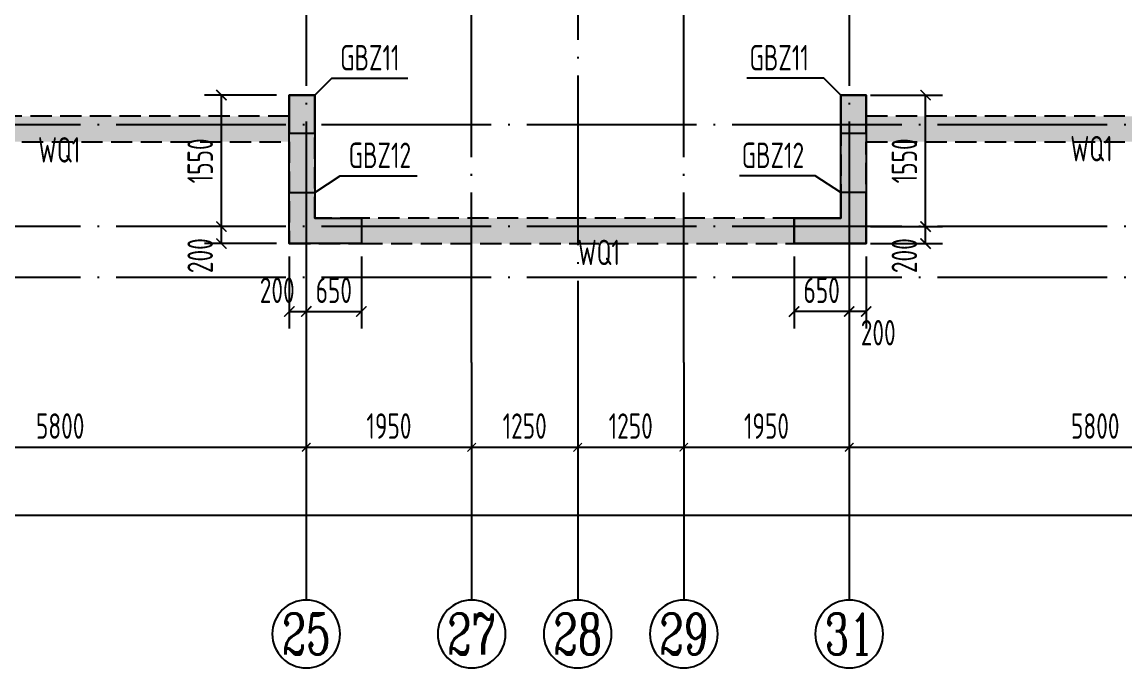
# Model space of a CAD drawing. Extents: x -668857 to 154266, y -275694 to 291306.
# Drawn here: x -308792 to -295792, y 198845 to 206455 of the extents above; entities that cross this region are included whole.
import ezdxf
from ezdxf.enums import TextEntityAlignment as Align

# ---------------------------------------------------------------- set-up
doc = ezdxf.new("R2010")
doc.units = 0
doc.header["$LTSCALE"] = 1000
doc.linetypes.add('DASH', pattern=[0.35, 0.25, -0.1])
doc.linetypes.add('DOTE', pattern=[2.42, 2, -0.2, 0.02, -0.2])
doc.layers.get('0').update_dxf_attribs({"linetype": 'CONTINUOUS'})
doc.layers.get('DEFPOINTS').update_dxf_attribs({"linetype": 'CONTINUOUS'})
for name, color, linetype in [('A-AXIS', 1, 'CONTINUOUS'), ('A-DOTE', 10, 'DOTE'), ('AXIS_NUM', 7, 'CONTINUOUS'), ('COLU_DE_TEXT', 7, 'CONTINUOUS'), ('LABEL', 1, 'CONTINUOUS'), ('S-Q墙填充', 252, 'CONTINUOUS'), ('S-Q墙实线', 6, 'CONTINUOUS'), ('S-Q墙标注', 3, 'CONTINUOUS'), ('S-Q墙虚线', 6, 'DASH'), ('S-X详图填充', 252, 'CONTINUOUS'), ('S-X详图实线', 4, 'CONTINUOUS'), ('S-Y一般标注', 3, 'CONTINUOUS')]:
    doc.layers.add(name, color=color, linetype=linetype)
doc.styles.add('TSSD_Axis', font='complex.shx', dxfattribs={"width": 0.7, "bigfont": 'hztxt.shx'})
doc.styles.add('TSSD_DIMENSION', font='Tssdeng.shx', dxfattribs={"width": 0.7, "bigfont": 'tssdchn.shx'})
doc.styles.add('TSSD_REIN', font='tssdeng.shx', dxfattribs={"width": 0.7, "height": 300, "bigfont": 'tssdchn.shx'})
doc.styles.add('结构文字', font='zstxt.shx', dxfattribs={"width": 0.7, "bigfont": 'zshz.shx'})
doc.dimstyles.new('STRUCK', dxfattribs={"dimtxt": 400, "dimasz": 121, "dimexe": 200, "dimexo": 150, "dimgap": 115, "dimtad": 1, "dimdec": 0, "dimdsep": 46, "dimtxsty": '结构文字', "dimblk": 'ARCHTICK', "dimcen": 400, "dimclrd": 3, "dimclre": 3, "dimclrt": 7, "dimadec": 0, "dimazin": 0, "dimtfac": 1, "dimtdec": 0, "dimtix": 1, "dimtmove": 2, "dimatfit": 3, "dimldrblk": '_DIMX', "dimfxl": 0, "dimtolj": 1, "dimtzin": 0, "dimarcsym": 0})
doc.dimstyles.new('TSSD_100_100', dxfattribs={"dimtxt": 300, "dimasz": 100, "dimexe": 100, "dimexo": 250, "dimgap": 100, "dimtad": 1, "dimdec": 0, "dimzin": 0, "dimdsep": 46, "dimtxsty": 'TSSD_DIMENSION', "dimblk": 'ARCHTICK', "dimcen": 0, "dimdle": 100, "dimclrt": 7, "dimadec": 0, "dimazin": 0, "dimtfac": 1, "dimtdec": 0, "dimtix": 1, "dimtmove": 2, "dimatfit": 3, "dimldrblk": 'ARCHTICK', "dimfxl": 0, "dimtolj": 1, "dimtzin": 0, "dimarcsym": 0})

# ---------------------------------------------------------------- blocks, each defined once
blk = doc.blocks.new('_ArchTick')
at = {"color": 0, "linetype": 'ByBlock', "const_width": 0.15}
blk.add_lwpolyline([(-0.5, -0.5), (0.5, 0.5)], dxfattribs=at)
blk = doc.blocks.new('*D123')
at = {"layer": 'DEFPOINTS', "color": 0}
for p in [(33100, 3600), (38900, 3600), (38900, 2600)]:
    blk.add_point(p, dxfattribs=at)
at = {"layer": 'S-Y一般标注', "color": 0, "lineweight": -2}
for p, q in [((33100, 3350), (33100, 2500)), ((38900, 3350), (38900, 2500)), ((33000, 2600), (39000, 2600))]:
    blk.add_line(p, q, dxfattribs=at)
at = {"layer": 'S-Y一般标注', "color": 0, "lineweight": -2, "xscale": 100, "yscale": 100, "zscale": 100, "rotation": 180}
blk.add_blockref('_ArchTick', (33100, 2600), dxfattribs=at)
at = {"layer": 'S-Y一般标注', "color": 0, "lineweight": -2, "xscale": 100, "yscale": 100, "zscale": 100}
blk.add_blockref('_ArchTick', (38900, 2600), dxfattribs=at)
at = {"layer": 'S-Y一般标注', "color": 7, "insert": (36000, 2850), "char_height": 300, "attachment_point": 5, "style": 'TSSD_DIMENSION'}
blk.add_mtext('\\A1;5800', dxfattribs=at)
blk = doc.blocks.new('ts_axno')
at = {"color": 0, "linetype": 'ByBlock', "lineweight": -2}
blk.add_circle((0, 0), 0.5, dxfattribs=at)
at = {"color": 0, "linetype": 'ByBlock', "lineweight": -2, "style": 'TSSD_Axis', "width": 0.7}
blk.add_attdef('A', text='', height=0.6, dxfattribs=at).set_placement((0, 0), align=Align.MIDDLE_CENTER)
blk = doc.blocks.new('*D124')
at = {"layer": 'DEFPOINTS', "color": 0}
for p in [(43350, 3600), (45300, 3600), (45300, 2600)]:
    blk.add_point(p, dxfattribs=at)
at = {"layer": 'S-Y一般标注', "color": 0, "lineweight": -2}
for p, q in [((43350, 3350), (43350, 2500)), ((45300, 3350), (45300, 2500)), ((43250, 2600), (45400, 2600))]:
    blk.add_line(p, q, dxfattribs=at)
at = {"layer": 'S-Y一般标注', "color": 0, "lineweight": -2, "xscale": 100, "yscale": 100, "zscale": 100, "rotation": 180}
blk.add_blockref('_ArchTick', (43350, 2600), dxfattribs=at)
at = {"layer": 'S-Y一般标注', "color": 0, "lineweight": -2, "xscale": 100, "yscale": 100, "zscale": 100}
blk.add_blockref('_ArchTick', (45300, 2600), dxfattribs=at)
at = {"layer": 'S-Y一般标注', "color": 7, "insert": (44325, 2850), "char_height": 300, "attachment_point": 5, "style": 'TSSD_DIMENSION'}
blk.add_mtext('\\A1;1950', dxfattribs=at)
blk = doc.blocks.new('*D125')
at = {"layer": 'DEFPOINTS', "color": 0}
for p in [(45300, 3600), (51100, 3600), (51100, 2600)]:
    blk.add_point(p, dxfattribs=at)
at = {"layer": 'S-Y一般标注', "color": 0, "lineweight": -2}
for p, q in [((45300, 3350), (45300, 2500)), ((51100, 3350), (51100, 2500)), ((45200, 2600), (51200, 2600))]:
    blk.add_line(p, q, dxfattribs=at)
at = {"layer": 'S-Y一般标注', "color": 0, "lineweight": -2, "xscale": 100, "yscale": 100, "zscale": 100, "rotation": 180}
blk.add_blockref('_ArchTick', (45300, 2600), dxfattribs=at)
at = {"layer": 'S-Y一般标注', "color": 0, "lineweight": -2, "xscale": 100, "yscale": 100, "zscale": 100}
blk.add_blockref('_ArchTick', (51100, 2600), dxfattribs=at)
at = {"layer": 'S-Y一般标注', "color": 7, "insert": (48200, 2850), "char_height": 300, "attachment_point": 5, "style": 'TSSD_DIMENSION'}
blk.add_mtext('\\A1;5800', dxfattribs=at)
blk = doc.blocks.new('*D128')
at = {"layer": 'DEFPOINTS', "color": 0}
for p in [(4600, 3600), (54600, 3600), (54600, 1800)]:
    blk.add_point(p, dxfattribs=at)
at = {"layer": 'S-Y一般标注', "color": 0, "lineweight": -2}
for p, q in [((4600, 3350), (4600, 1700)), ((54600, 3350), (54600, 1700)), ((4500, 1800), (54700, 1800))]:
    blk.add_line(p, q, dxfattribs=at)
at = {"layer": 'S-Y一般标注', "color": 0, "lineweight": -2, "xscale": 100, "yscale": 100, "zscale": 100, "rotation": 180}
blk.add_blockref('_ArchTick', (4600, 1800), dxfattribs=at)
at = {"layer": 'S-Y一般标注', "color": 0, "lineweight": -2, "xscale": 100, "yscale": 100, "zscale": 100}
blk.add_blockref('_ArchTick', (54600, 1800), dxfattribs=at)
at = {"layer": 'S-Y一般标注', "color": 7, "insert": (29600, 2050), "char_height": 300, "attachment_point": 5, "style": 'TSSD_DIMENSION'}
blk.add_mtext('\\A1;50000', dxfattribs=at)
blk = doc.blocks.new('*D132')
at = {"layer": 'DEFPOINTS', "color": 0}
for p in [(38900, 3600), (40850, 3600), (40850, 2600)]:
    blk.add_point(p, dxfattribs=at)
at = {"layer": 'S-Y一般标注', "color": 0, "lineweight": -2}
for p, q in [((38900, 3350), (38900, 2500)), ((40850, 3350), (40850, 2500)), ((38800, 2600), (40950, 2600))]:
    blk.add_line(p, q, dxfattribs=at)
at = {"layer": 'S-Y一般标注', "color": 0, "lineweight": -2, "xscale": 100, "yscale": 100, "zscale": 100, "rotation": 180}
blk.add_blockref('_ArchTick', (38900, 2600), dxfattribs=at)
at = {"layer": 'S-Y一般标注', "color": 0, "lineweight": -2, "xscale": 100, "yscale": 100, "zscale": 100}
blk.add_blockref('_ArchTick', (40850, 2600), dxfattribs=at)
at = {"layer": 'S-Y一般标注', "color": 7, "insert": (39875, 2850), "char_height": 300, "attachment_point": 5, "style": 'TSSD_DIMENSION'}
blk.add_mtext('\\A1;1950', dxfattribs=at)
blk = doc.blocks.new('*D149')
at = {"layer": 'DEFPOINTS', "color": 0}
for p in [(40850, 3600), (42100, 3600), (42100, 2600)]:
    blk.add_point(p, dxfattribs=at)
at = {"layer": 'S-Y一般标注', "color": 0, "lineweight": -2}
for p, q in [((40850, 3350), (40850, 2500)), ((42100, 3350), (42100, 2500)), ((40750, 2600), (42200, 2600))]:
    blk.add_line(p, q, dxfattribs=at)
at = {"layer": 'S-Y一般标注', "color": 0, "lineweight": -2, "xscale": 100, "yscale": 100, "zscale": 100, "rotation": 180}
blk.add_blockref('_ArchTick', (40850, 2600), dxfattribs=at)
at = {"layer": 'S-Y一般标注', "color": 0, "lineweight": -2, "xscale": 100, "yscale": 100, "zscale": 100}
blk.add_blockref('_ArchTick', (42100, 2600), dxfattribs=at)
at = {"layer": 'S-Y一般标注', "color": 7, "insert": (41475, 2850), "char_height": 300, "attachment_point": 5, "style": 'TSSD_DIMENSION'}
blk.add_mtext('\\A1;1250', dxfattribs=at)
blk = doc.blocks.new('*D150')
at = {"layer": 'DEFPOINTS', "color": 0}
for p in [(42100, 3600), (43350, 3600), (43350, 2600)]:
    blk.add_point(p, dxfattribs=at)
at = {"layer": 'S-Y一般标注', "color": 0, "lineweight": -2}
for p, q in [((42100, 3350), (42100, 2500)), ((43350, 3350), (43350, 2500)), ((42000, 2600), (43450, 2600))]:
    blk.add_line(p, q, dxfattribs=at)
at = {"layer": 'S-Y一般标注', "color": 0, "lineweight": -2, "xscale": 100, "yscale": 100, "zscale": 100, "rotation": 180}
blk.add_blockref('_ArchTick', (42100, 2600), dxfattribs=at)
at = {"layer": 'S-Y一般标注', "color": 0, "lineweight": -2, "xscale": 100, "yscale": 100, "zscale": 100}
blk.add_blockref('_ArchTick', (43350, 2600), dxfattribs=at)
at = {"layer": 'S-Y一般标注', "color": 7, "insert": (42725, 2850), "char_height": 300, "attachment_point": 5, "style": 'TSSD_DIMENSION'}
blk.add_mtext('\\A1;1250', dxfattribs=at)
blk = doc.blocks.new('*D616')
at = {"layer": 'DEFPOINTS', "color": 0}
for p in [(-298942, 204045), (-298142, 204045), (-298942, 203845)]:
    blk.add_point(p, dxfattribs=at)
at = {"layer": 'S-Q墙标注', "color": 3, "lineweight": -2}
for p, q in [((-298792, 204045), (-297942, 204045)), ((-298142, 203845), (-298142, 204045)), ((-298792, 203845), (-297942, 203845))]:
    blk.add_line(p, q, dxfattribs=at)
at = {"layer": 'S-Q墙标注', "color": 3, "lineweight": -2, "xscale": 121, "yscale": 121, "zscale": 121}
for p, rotation in [((-298142, 204045), 90), ((-298142, 203845), 270)]:
    blk.add_blockref('_ArchTick', p, dxfattribs=dict(at, rotation=rotation))
at = {"layer": 'S-Q墙标注', "color": 7, "insert": (-298392, 203703), "char_height": 300, "attachment_point": 5, "rotation": 90, "style": 'TSSD_REIN'}
blk.add_mtext('\\A1;200', dxfattribs=at)
blk = doc.blocks.new('_DIMX')
blk.add_line((-150, 0), (150, 0))
at = {"const_width": 50}
blk.add_lwpolyline([(-70, -70), (70, 70)], dxfattribs=at)
blk = doc.blocks.new('*D617')
at = {"layer": 'DEFPOINTS', "color": 0}
for p in [(-298942, 205595), (-298142, 205595), (-298942, 204045)]:
    blk.add_point(p, dxfattribs=at)
at = {"layer": 'S-Q墙标注', "color": 3, "lineweight": -2}
for p, q in [((-298792, 205595), (-297942, 205595)), ((-298142, 204045), (-298142, 205595)), ((-298792, 204045), (-297942, 204045))]:
    blk.add_line(p, q, dxfattribs=at)
at = {"layer": 'S-Q墙标注', "color": 3, "lineweight": -2, "xscale": 121, "yscale": 121, "zscale": 121}
for p, rotation in [((-298142, 205595), 90), ((-298142, 204045), 270)]:
    blk.add_blockref('_ArchTick', p, dxfattribs=dict(at, rotation=rotation))
at = {"layer": 'S-Q墙标注', "color": 7, "insert": (-298392, 204820), "char_height": 300, "attachment_point": 5, "rotation": 90, "style": 'TSSD_REIN'}
blk.add_mtext('\\A1;1550', dxfattribs=at)
blk = doc.blocks.new('*D618')
at = {"layer": 'DEFPOINTS', "color": 0}
for p in [(-299042, 203845), (-298842, 203845), (-299042, 203045)]:
    blk.add_point(p, dxfattribs=at)
at = {"layer": 'S-Q墙标注', "color": 3, "lineweight": -2}
for p, q in [((-299042, 203695), (-299042, 202845)), ((-298842, 203695), (-298842, 202845)), ((-298842, 203045), (-299042, 203045))]:
    blk.add_line(p, q, dxfattribs=at)
at = {"layer": 'S-Q墙标注', "color": 3, "lineweight": -2, "xscale": 121, "yscale": 121, "zscale": 121, "rotation": 180}
blk.add_blockref('_ArchTick', (-299042, 203045), dxfattribs=at)
at = {"layer": 'S-Q墙标注', "color": 3, "lineweight": -2, "xscale": 121, "yscale": 121, "zscale": 121}
blk.add_blockref('_ArchTick', (-298842, 203045), dxfattribs=at)
at = {"layer": 'S-Q墙标注', "color": 7, "insert": (-298700, 202795), "char_height": 300, "attachment_point": 5, "style": 'TSSD_REIN'}
blk.add_mtext('\\A1;200', dxfattribs=at)
blk = doc.blocks.new('*D619')
at = {"layer": 'DEFPOINTS', "color": 0}
for p in [(-299692, 203845), (-299042, 203845), (-299692, 203045)]:
    blk.add_point(p, dxfattribs=at)
at = {"layer": 'S-Q墙标注', "color": 3, "lineweight": -2}
for p, q in [((-299692, 203695), (-299692, 202845)), ((-299042, 203695), (-299042, 202845)), ((-299042, 203045), (-299692, 203045))]:
    blk.add_line(p, q, dxfattribs=at)
at = {"layer": 'S-Q墙标注', "color": 3, "lineweight": -2, "xscale": 121, "yscale": 121, "zscale": 121, "rotation": 180}
blk.add_blockref('_ArchTick', (-299692, 203045), dxfattribs=at)
at = {"layer": 'S-Q墙标注', "color": 3, "lineweight": -2, "xscale": 121, "yscale": 121, "zscale": 121}
blk.add_blockref('_ArchTick', (-299042, 203045), dxfattribs=at)
at = {"layer": 'S-Q墙标注', "color": 7, "insert": (-299367, 203295), "char_height": 300, "attachment_point": 5, "style": 'TSSD_REIN'}
blk.add_mtext('\\A1;650', dxfattribs=at)
blk = doc.blocks.new('*D650')
at = {"layer": 'DEFPOINTS', "color": 0}
for p in [(-306442, 204045), (-305642, 204045), (-305642, 203845)]:
    blk.add_point(p, dxfattribs=at)
at = {"layer": 'S-Q墙标注', "color": 3, "lineweight": -2}
for p, q in [((-305792, 204045), (-306642, 204045)), ((-306442, 203845), (-306442, 204045)), ((-305792, 203845), (-306642, 203845))]:
    blk.add_line(p, q, dxfattribs=at)
at = {"layer": 'S-Q墙标注', "color": 3, "lineweight": -2, "xscale": 121, "yscale": 121, "zscale": 121}
for p, rotation in [((-306442, 204045), 90), ((-306442, 203845), 270)]:
    blk.add_blockref('_ArchTick', p, dxfattribs=dict(at, rotation=rotation))
at = {"layer": 'S-Q墙标注', "color": 7, "insert": (-306692, 203703), "char_height": 300, "attachment_point": 5, "rotation": 90, "style": 'TSSD_REIN'}
blk.add_mtext('\\A1;200', dxfattribs=at)
blk = doc.blocks.new('*D651')
at = {"layer": 'DEFPOINTS', "color": 0}
for p in [(-306442, 205595), (-305642, 205595), (-305642, 204045)]:
    blk.add_point(p, dxfattribs=at)
at = {"layer": 'S-Q墙标注', "color": 3, "lineweight": -2}
for p, q in [((-305792, 205595), (-306642, 205595)), ((-306442, 204045), (-306442, 205595)), ((-305792, 204045), (-306642, 204045))]:
    blk.add_line(p, q, dxfattribs=at)
at = {"layer": 'S-Q墙标注', "color": 3, "lineweight": -2, "xscale": 121, "yscale": 121, "zscale": 121}
for p, rotation in [((-306442, 205595), 90), ((-306442, 204045), 270)]:
    blk.add_blockref('_ArchTick', p, dxfattribs=dict(at, rotation=rotation))
at = {"layer": 'S-Q墙标注', "color": 7, "insert": (-306692, 204820), "char_height": 300, "attachment_point": 5, "rotation": 90, "style": 'TSSD_REIN'}
blk.add_mtext('\\A1;1550', dxfattribs=at)
blk = doc.blocks.new('*D652')
at = {"layer": 'DEFPOINTS', "color": 0}
for p in [(-305642, 203845), (-305442, 203845), (-305442, 203045)]:
    blk.add_point(p, dxfattribs=at)
at = {"layer": 'S-Q墙标注', "color": 3, "lineweight": -2}
for p, q in [((-305642, 203695), (-305642, 202845)), ((-305442, 203695), (-305442, 202845)), ((-305642, 203045), (-305442, 203045))]:
    blk.add_line(p, q, dxfattribs=at)
at = {"layer": 'S-Q墙标注', "color": 3, "lineweight": -2, "xscale": 121, "yscale": 121, "zscale": 121, "rotation": 180}
blk.add_blockref('_ArchTick', (-305642, 203045), dxfattribs=at)
at = {"layer": 'S-Q墙标注', "color": 3, "lineweight": -2, "xscale": 121, "yscale": 121, "zscale": 121}
blk.add_blockref('_ArchTick', (-305442, 203045), dxfattribs=at)
at = {"layer": 'S-Q墙标注', "color": 7, "insert": (-305784, 203295), "char_height": 300, "attachment_point": 5, "style": 'TSSD_REIN'}
blk.add_mtext('\\A1;200', dxfattribs=at)
blk = doc.blocks.new('*D653')
at = {"layer": 'DEFPOINTS', "color": 0}
for p in [(-305442, 203845), (-304792, 203845), (-304792, 203045)]:
    blk.add_point(p, dxfattribs=at)
at = {"layer": 'S-Q墙标注', "color": 3, "lineweight": -2}
for p, q in [((-305442, 203695), (-305442, 202845)), ((-304792, 203695), (-304792, 202845)), ((-305442, 203045), (-304792, 203045))]:
    blk.add_line(p, q, dxfattribs=at)
at = {"layer": 'S-Q墙标注', "color": 3, "lineweight": -2, "xscale": 121, "yscale": 121, "zscale": 121, "rotation": 180}
blk.add_blockref('_ArchTick', (-305442, 203045), dxfattribs=at)
at = {"layer": 'S-Q墙标注', "color": 3, "lineweight": -2, "xscale": 121, "yscale": 121, "zscale": 121}
blk.add_blockref('_ArchTick', (-304792, 203045), dxfattribs=at)
at = {"layer": 'S-Q墙标注', "color": 7, "insert": (-305117, 203295), "char_height": 300, "attachment_point": 5, "style": 'TSSD_REIN'}
blk.add_mtext('\\A1;650', dxfattribs=at)
blk = doc.blocks.new('20210726.16350016')
at = {"layer": 'A-AXIS'}
for p, q in [((38900, 3600.1), (38900, 800.1)), ((40850, 3600), (40850, 800)), ((42100, 3600), (42100, 800)), ((43350, 3600), (43350, 800)), ((45300, 3600), (45300, 800))]:
    blk.add_line(p, q, dxfattribs=at)
at = {"layer": 'A-DOTE'}
for p, q in [((38900.2, 13700), (38900, 3600)), ((45299.8, 13700), (45300, 3600)), ((40850, 3600), (40850, 11500)), ((43350, 3600), (43350, 11500)), ((42100, 9400), (42100, 3600)), ((55600, 6400), (3600, 6400)), ((55600, 5200), (3600, 5200)), ((55600, 4600), (3600, 4600))]:
    blk.add_line(p, q, dxfattribs=at)
at = {"layer": 'A-AXIS'}
ref = blk.add_blockref('ts_axno', (38900, 400.1), dxfattribs=dict(at, xscale=-800, yscale=800, zscale=800, rotation=180))
ref.add_attrib('17', '25', dxfattribs={"layer": 'AXIS_NUM', "height": 480, "style": 'TSSD_Axis', "width": 0.7}).set_placement((38900, 400.1), align=Align.MIDDLE_CENTER)
ref = blk.add_blockref('ts_axno', (40850, 400), dxfattribs=dict(at, xscale=-800, yscale=800, zscale=800, rotation=180))
ref.add_attrib('19', '27', dxfattribs={"layer": 'AXIS_NUM', "height": 480, "style": 'TSSD_Axis', "width": 0.7}).set_placement((40850, 400), align=Align.MIDDLE_CENTER)
ref = blk.add_blockref('ts_axno', (42100, 400), dxfattribs=dict(at, xscale=-800, yscale=800, zscale=800, rotation=180))
ref.add_attrib('19', '28', dxfattribs={"layer": 'AXIS_NUM', "height": 480, "style": 'TSSD_Axis', "width": 0.7}).set_placement((42100, 400), align=Align.MIDDLE_CENTER)
ref = blk.add_blockref('ts_axno', (43350, 400), dxfattribs=dict(at, xscale=-800, yscale=800, zscale=800, rotation=180))
ref.add_attrib('19', '29', dxfattribs={"layer": 'AXIS_NUM', "height": 480, "style": 'TSSD_Axis', "width": 0.7}).set_placement((43350, 400), align=Align.MIDDLE_CENTER)
ref = blk.add_blockref('ts_axno', (45300, 400), dxfattribs=dict(at, xscale=-800, yscale=800, zscale=800, rotation=180))
ref.add_attrib('19', '31', dxfattribs={"layer": 'AXIS_NUM', "height": 480, "style": 'TSSD_Axis', "width": 0.7}).set_placement((45300, 400), align=Align.MIDDLE_CENTER)
at = {"layer": 'S-Y一般标注'}
for base, p1, p2, picture, middle in [((54600, 1800), (4600, 3600), (54600, 3600), '*D128', (29600, 2050)), ((38900, 2600.1), (33100, 3600), (38900, 3600.1), '*D123', (36000, 2850.1)), ((40850, 2600.1), (38900, 3600.1), (40850, 3600.1), '*D132', (39875, 2850.1)), ((42100, 2600.1), (40850, 3600.1), (42100, 3600.1), '*D149', (41475, 2850.1)), ((43350, 2600.1), (42100, 3600.1), (43350, 3600.1), '*D150', (42725, 2850.1)), ((45300, 2600.1), (43350, 3600.1), (45300, 3600.1), '*D124', (44325, 2850.1)), ((51100, 2600), (45300, 3600), (51100, 3600), '*D125', (48200, 2850))]:
    dim = blk.add_linear_dim(base=base, p1=p1, p2=p2, dimstyle='TSSD_100_100', dxfattribs=at)
    dim.commit()
    dim.dimension.update_dxf_attribs({"geometry": picture, "text_midpoint": middle})

msp = doc.modelspace()

# ---------------------------------------------------------------- hatches: boundary and pattern name
at = {"layer": 'S-Q墙填充', "ltscale": 0.5}
h = msp.add_hatch(dxfattribs=at)
h.set_pattern_fill('ARMORED', color=252, scale=30, style=0)
h.set_pattern_definition([(50, (-388806.07, 175277.25), (215.17805, -18.82564), [22.5, -247.5]), (355, (-388806.07, 175277.25), (-41.6254, 225.65764), [18, -198]), (100.4514, (-388788.14, 175275.68), (173.5528, 206.83186), [19.12206, -210.34263]), (46.1842, (-388806.07, 175337.25), (320.1723, -49.6557), [33.75, -371.25]), (96.6356, (-388779.4, 175333.12), (280.3988, 292.2354), [28.6831, -315.5139]), (351.1842, (-388806.07, 175337.25), (280.3986, 292.2356), [27, -297]), (21, (-388776.07, 175322.25), (179.07212, -120.78567), [22.5, -247.5]), (326, (-388776.07, 175322.25), (72.9946, 217.545), [18, -198]), (71.4514, (-388761.15, 175312.19), (252.0668, 96.75915), [19.12206, -210.34263]), (37.5, (-388806.07, 175277.25), (3.647957, 99.868156), [0, -195.6, 0, -201, 0, -198.75]), (7.5, (-388806.07, 175277.25), (78.92086, 118.32351), [0, -114.6, 0, -191.1, 0, -75.75]), (327.5, (-388872.97, 175277.25), (160.14673, -6.76646), [0, -75, 0, -234, 0, -310.5]), (317.5, (-388902.97, 175277.25), (174.95585, 30.0315), [0, -97.5, 0, -155.4, 0, -220.5]), (45, (-388806.07, 175277.25), (-106.06602, 106.06602), [])])
h.paths.add_polyline_path([(-297742.24, 214545.39), (-298392.15, 214545.39), (-300042.22, 214545.4), (-300642.44, 214545.39), (-300642.58, 214795.4), (-303842.17, 214795.4), (-303842.26, 214545.39), (-304442.18, 214545.4), (-306042.41, 214545.39), (-306742.33, 214545.39), (-306742.33, 213545.39), (-306742.33, 212745.39), (-319442.34, 212745.39), (-319892.34, 212745.39), (-320792.42, 212745.39), (-321242.33, 212745.39), (-322742.33, 212745.39), (-322742.33, 213545.39), (-322742.33, 214545.39), (-323392.24, 214545.39), (-325042.72, 214545.4), (-325642.33, 214545.39), (-325642.33, 214795.39), (-328842.33, 214795.39), (-328842.33, 214545.39), (-329442.45, 214545.4), (-331042.41, 214545.39), (-331742.33, 214545.39), (-331742.33, 213545.39), (-331742.33, 212745.39), (-339942.33, 212745.39), (-339942.33, 209745.4), (-339942.32, 207145.39), (-339942.32, 205045.39), (-337142.31, 205045.39), (-330642.27, 205045.39), (-330642.32, 203845.39), (-329592.33, 203845.39), (-327242.31, 203845.39), (-324692.33, 203845.39), (-323842.33, 203845.39), (-323842.38, 205045.27), (-318242.34, 205045.39), (-317342.34, 205045.39), (-314742.34, 205045.39), (-312142.31, 205045.39), (-311242.32, 205045.39), (-305642.31, 205045.39), (-305642.31, 203845.39), (-304592.33, 203845.39), (-302242.34, 203845.39), (-299892.33, 203845.39), (-298842.34, 203845.39), (-298842.34, 205045.39), (-293242.34, 205045.39), (-292342.34, 205045.39), (-289542.34, 205045.39), (-289542.34, 212745.39), (-291142.42, 212745.39), (-291542.34, 212745.39), (-294442.32, 212745.39), (-294892.32, 212745.39), (-295792.42, 212745.39), (-296242.34, 212745.39), (-297742.24, 212745.39), (-297742.24, 213545.39)])
h.paths.add_polyline_path([(-339642.33, 209645.4), (-338942.32, 209645.4), (-338942.32, 209845.4), (-339642.33, 209845.4), (-339642.33, 212445.39), (-339242.33, 212445.39), (-338342.23, 212445.39), (-338042.32, 212445.39), (-338042.3, 211795.39), (-337842.3, 211795.39), (-337842.32, 212445.39), (-335142.32, 212445.39), (-335142.32, 209645.4), (-334942.32, 209645.4), (-334942.32, 212445.39), (-334592.32, 212445.39), (-333692.23, 212445.39), (-333342.32, 212445.39), (-333342.32, 211645.39), (-333142.32, 211645.39), (-333142.32, 212445.39), (-331442.33, 212445.39), (-331442.33, 213545.39), (-331442.33, 214245.39), (-331042.41, 214245.39), (-329442.45, 214245.4), (-328742.33, 214245.39), (-328742.33, 213045.39), (-328542.33, 213045.39), (-328542.33, 214345.39), (-328542.33, 214495.39), (-325942.33, 214495.39), (-325942.33, 214345.39), (-325942.33, 213045.39), (-325742.33, 213045.39), (-325742.33, 214245.39), (-325042.72, 214245.4), (-323392.24, 214245.39), (-323042.33, 214245.39), (-323042.33, 213545.39), (-323042.33, 212445.39), (-321342.33, 212445.39), (-321342.33, 211645.39), (-321142.33, 211645.39), (-321142.33, 212445.39), (-320792.42, 212445.39), (-319892.34, 212445.39), (-319542.34, 212445.39), (-319542.34, 209645.4), (-319342.34, 209645.4), (-319342.34, 212445.39), (-316642.34, 212445.39), (-316642.34, 209645.4), (-316442.34, 209645.4), (-316442.34, 212445.39), (-316142.42, 212445.39), (-315142.33, 212445.39), (-314842.33, 212445.39), (-314842.34, 212445.39), (-314642.34, 212445.39), (-314642.33, 212445.39), (-314342.33, 212445.39), (-313342.23, 212445.39), (-313042.32, 212445.39), (-313042.32, 209645.2), (-312842.32, 209645.2), (-312842.32, 212445.39), (-310142.33, 212445.39), (-310142.33, 209645.4), (-309942.33, 209645.4), (-309942.33, 212445.39), (-309592.33, 212445.39), (-308692.23, 212445.39), (-308342.33, 212445.39), (-308342.33, 211645.4), (-308142.33, 211645.4), (-308142.33, 212445.39), (-306442.33, 212445.39), (-306442.33, 213545.39), (-306442.33, 214245.39), (-306042.41, 214245.39), (-304442.18, 214245.4), (-303742.33, 214245.39), (-303742.33, 213045.39), (-303542.33, 213045.39), (-303542.33, 214495.4), (-300942.33, 214495.4), (-300942.33, 213045.39), (-300742.33, 213045.39), (-300742.33, 214245.39), (-300042.22, 214245.4), (-298392.15, 214245.39), (-298042.24, 214245.39), (-298042.24, 213545.39), (-298042.24, 212445.39), (-296342.34, 212445.39), (-296342.34, 211645.39), (-296142.34, 211645.39), (-296142.34, 212445.39), (-295792.42, 212445.39), (-294892.32, 212445.39), (-294542.32, 212445.39), (-294542.32, 209645.4), (-294342.32, 209645.4), (-294342.32, 212445.39), (-291642.34, 212445.39), (-291642.34, 211795.42), (-291442.34, 211795.42), (-291442.34, 212445.39), (-291142.42, 212445.39), (-290242.32, 212445.39), (-289842.33, 212445.39), (-289842.33, 209845.4), (-290542.33, 209845.4), (-290542.33, 209645.4), (-289842.33, 209645.4), (-289842.34, 207145.39), (-289842.34, 205345.39), (-292342.34, 205345.39), (-293142.34, 205345.39), (-293142.34, 206795.39), (-293342.34, 206795.39), (-293342.34, 205345.39), (-298842.34, 205345.39), (-298842.34, 205595.39), (-299142.34, 205595.39), (-299142.34, 205245.39), (-299142.34, 204145.39), (-299892.33, 204145.39), (-302242.34, 204145.39), (-304592.33, 204145.39), (-305342.31, 204145.39), (-305342.31, 205245.39), (-305342.31, 205595.39), (-305642.31, 205595.39), (-305642.31, 205345.39), (-311142.32, 205345.39), (-311142.32, 206795.39), (-311342.32, 206795.39), (-311342.32, 205345.39), (-312142.31, 205345.39), (-314742.34, 205345.39), (-317342.34, 205345.39), (-318142.34, 205345.39), (-318142.34, 206795.39), (-318342.34, 206795.39), (-318342.34, 205345.39), (-323842.33, 205345.27), (-323842.3, 205595.37), (-324142.34, 205595.4), (-324142.39, 205245.27), (-324142.34, 204145.39), (-324692.33, 204145.39), (-327242.31, 204145.39), (-329592.33, 204145.39), (-330342.31, 204145.39), (-330342.27, 205245.27), (-330342.31, 205595.4), (-330642.32, 205595.37), (-330642.28, 205345.27), (-336142.32, 205345.39), (-336142.32, 206795.39), (-336342.32, 206795.39), (-336342.32, 205345.39), (-337142.31, 205345.39), (-339642.32, 205345.39), (-339642.32, 207145.39)], flags=16)
at = {"layer": 'S-X详图填充'}
h = msp.add_hatch(color=256, dxfattribs=at)
h.dxf.hatch_style = 1
h.paths.add_polyline_path([(-305642.31, 205145.43), (-305342.32, 205145.42), (-305342.32, 205595.42), (-305642.31, 205595.42)])
h = msp.add_hatch(color=256, dxfattribs=at)
h.dxf.hatch_style = 1
h.paths.add_polyline_path([(-299142.33, 205145.4), (-298842.34, 205145.39), (-298842.34, 205595.39), (-299142.33, 205595.39)])
h = msp.add_hatch(color=256, dxfattribs=at)
h.dxf.hatch_style = 1
h.paths.add_polyline_path([(-305342.33, 204445.41), (-305342.32, 204145.39), (-304792.33, 204145.39), (-304792.33, 203845.38), (-305642.31, 203845.39), (-305642.31, 204445.41)])
h = msp.add_hatch(color=256, dxfattribs=at)
h.dxf.hatch_style = 1
h.paths.add_polyline_path([(-299142.35, 204445.41), (-299142.36, 204145.39), (-299692.35, 204145.39), (-299692.35, 203845.38), (-298842.37, 203845.39), (-298842.37, 204445.41)])

# ---------------------------------------------------------------- linework, layer by layer
at = {"layer": 'LABEL'}
for points in [[(-305342.35, 205595.42), (-305142.35, 205795.42), (-304242.97, 205795.42)], [(-299142.33, 205595.42), (-299342.33, 205795.42), (-300250.18, 205795.42)], [(-305342.33, 204445.42), (-305042.31, 204645.42), (-304136.08, 204645.42)], [(-299142.34, 204445.42), (-299442.34, 204645.42), (-300334.78, 204645.42)]]:
    msp.add_lwpolyline(points, dxfattribs=at)
at = {"layer": 'S-Q墙实线', "ltscale": 0.5}
for points in [[(-305342.33, 205595.39), (-305342.33, 204145.39), (-304792.33, 204145.39), (-304792.33, 203845.39), (-305642.31, 203845.39), (-305642.31, 205595.39), (-305342.33, 205595.39)], [(-298842.34, 205595.39), (-298842.34, 203845.39), (-299692.32, 203845.39), (-299692.32, 204145.39), (-299142.33, 204145.39), (-299142.33, 205595.39), (-298842.34, 205595.39)]]:
    msp.add_lwpolyline(points, dxfattribs=at)
at = {"layer": 'S-Q墙虚线', "color": 6}
for points in [[(-293342.34, 205345.39), (-298842.34, 205345.39), (-298842.34, 205595.39), (-299142.34, 205595.39), (-299142.34, 205245.39), (-299142.34, 204145.39), (-299692.33, 204145.39), (-302242.34, 204145.39), (-304792.33, 204145.39), (-305342.31, 204145.39), (-305342.31, 205245.39), (-305342.31, 205595.39), (-305642.31, 205595.39), (-305642.31, 205345.39), (-311142.32, 205345.39)], [(-311242.32, 205045.39), (-305642.31, 205045.39), (-305642.31, 203845.39), (-304792.33, 203845.39), (-302242.34, 203845.39), (-299692.33, 203845.39), (-298842.34, 203845.39), (-298842.34, 205045.39), (-293242.34, 205045.39)]]:
    msp.add_lwpolyline(points, dxfattribs=at)
at = {"layer": 'S-X详图实线'}
for points in [[(-305642.31, 205145.43), (-305342.32, 205145.42), (-305342.32, 205595.42), (-305642.31, 205595.42), (-305642.31, 205145.43)], [(-299142.33, 205145.4), (-298842.34, 205145.39), (-298842.34, 205595.39), (-299142.33, 205595.39), (-299142.33, 205145.4)], [(-305642.31, 204445.41), (-305342.32, 204445.41), (-305342.32, 204145.39), (-304792.33, 204145.39), (-304792.33, 203845.38), (-305642.31, 203845.39), (-305642.31, 204445.41)], [(-298842.37, 204445.41), (-299142.36, 204445.41), (-299142.36, 204145.39), (-299692.35, 204145.39), (-299692.35, 203845.38), (-298842.37, 203845.39), (-298842.37, 204445.41)]]:
    msp.add_lwpolyline(points, close=True, dxfattribs=at)

# ---------------------------------------------------------------- block references
at = {"layer": 'A-DOTE'}
msp.add_blockref('20210726.16350016', (-344342.33, 198845.35), dxfattribs=at)

# ---------------------------------------------------------------- texts
at = {"layer": 'COLU_DE_TEXT', "style": 'TSSD_REIN', "width": 0.7}
for s, p in [('GBZ11', (-305042.35, 205795.42)), ('GBZ11', (-300217.72, 205795.42)), ('GBZ12', (-304942.31, 204645.42)), ('GBZ12', (-300309.65, 204645.42))]:
    msp.add_text(s, height=300, dxfattribs=at).set_placement(p, align=Align.BOTTOM_LEFT)
at = {"layer": 'S-Q墙标注', "style": 'TSSD_REIN', "width": 0.7}
for p in [(-308354.5, 204709.83), (-296186.93, 204723.69), (-301993.02, 203501.14)]:
    msp.add_text('WQ1', height=300, dxfattribs=at).set_placement(p, align=Align.BOTTOM_CENTER)

# ---------------------------------------------------------------- dimensions: what is measured, and where the dimension line sits
at = {"layer": 'S-Q墙标注'}
for base, p1, p2, angle, picture, middle in [((-306442.31, 205595.42), (-305642.31, 204045.43), (-305642.31, 205595.42), 90, '*D651', (-306692.31, 204820.42)), ((-298142.34, 205595.39), (-298942.34, 204045.39), (-298942.34, 205595.39), 90, '*D617', (-298392.34, 204820.39)), ((-299692.33, 203045.39), (-299042.36, 203845.39), (-299692.33, 203845.39), 180, '*D619', (-299367.34, 203295.39))]:
    dim = msp.add_linear_dim(base=base, p1=p1, p2=p2, angle=angle, dimstyle='STRUCK', override={"dimtxt": 300, "dimgap": 100, "dimtxsty": 'TSSD_REIN'}, dxfattribs=at)
    dim.commit()
    dim.dimension.update_dxf_attribs({"geometry": picture, "text_midpoint": middle})
for base, p1, p2, angle, picture, middle in [((-306442.31, 204045.43), (-305642.31, 203845.42), (-305642.31, 204045.43), 90, '*D650', (-306692.31, 203703.5)), ((-298142.34, 204045.39), (-298942.34, 203845.39), (-298942.34, 204045.39), 90, '*D616', (-298392.34, 203703.46)), ((-299042.36, 203045.39), (-298842.34, 203845.39), (-299042.36, 203845.39), 180, '*D618', (-298700.41, 202795.39))]:
    dim = msp.add_linear_dim(base=base, p1=p1, p2=p2, angle=angle, dimstyle='STRUCK', override={"dimtxt": 300, "dimgap": 100, "dimtxsty": 'TSSD_REIN'}, dxfattribs=at)
    dim.commit()
    dim.dimension.update_dxf_attribs({"geometry": picture, "text_midpoint": middle, "dimtype": 160})
dim = msp.add_linear_dim(base=(-305442.29, 203045.39), p1=(-305642.31, 203845.39), p2=(-305442.29, 203845.39), dimstyle='STRUCK', override={"dimtxt": 300, "dimgap": 100, "dimtxsty": 'TSSD_REIN'}, dxfattribs=at)
dim.commit()
dim.dimension.update_dxf_attribs({"geometry": '*D652', "text_midpoint": (-305784.24, 203295.39), "dimtype": 160})
dim = msp.add_linear_dim(base=(-304792.33, 203045.39), p1=(-305442.29, 203845.39), p2=(-304792.33, 203845.39), dimstyle='STRUCK', override={"dimtxt": 300, "dimgap": 100, "dimtxsty": 'TSSD_REIN'}, dxfattribs=at)
dim.commit()
dim.dimension.update_dxf_attribs({"geometry": '*D653', "text_midpoint": (-305117.31, 203295.39)})

doc.saveas('drawing.dxf')
